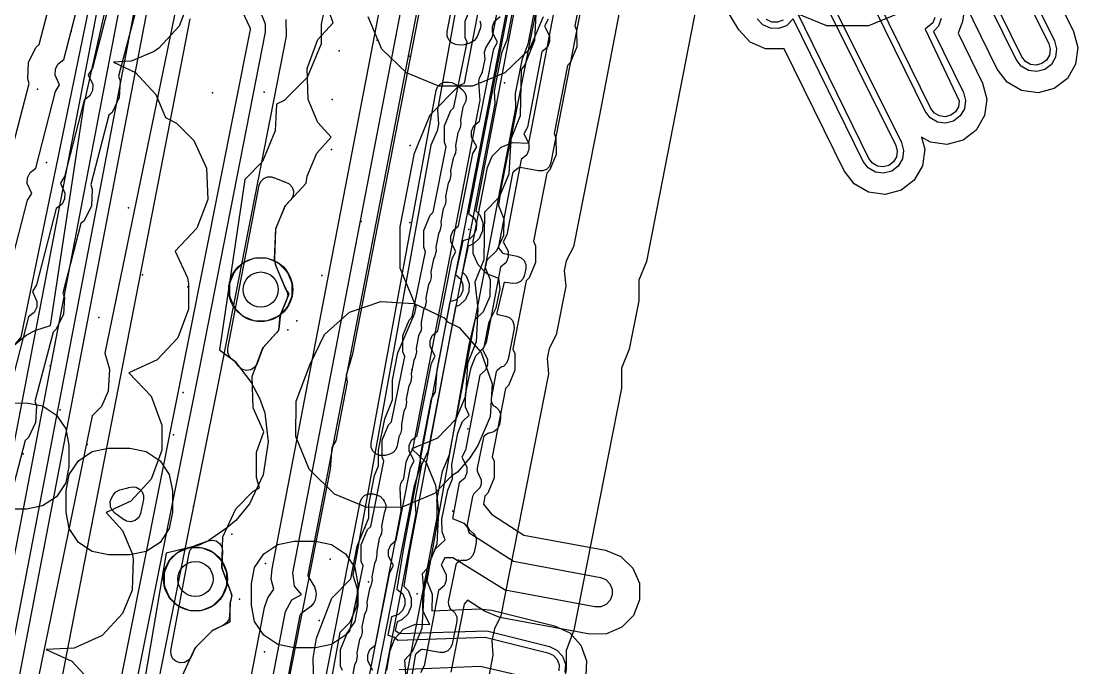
# Model space of a CAD drawing. Header units: metres. Extents: x 3158 to 3711, y 9867 to 11440.
# Drawn here: x 3284.63 to 3334.22, y 10353.29 to 10383.64 of the extents above; entities that cross this region are included whole.
import ezdxf

# ---------------------------------------------------------------- set-up
doc = ezdxf.new("R2010")
doc.units = ezdxf.units.M
for name, color, linetype in [('AI_GREENING_ALLOWED_ZONE', 4, 'Continuous'), ('AI_GREENING_EXCLUSIONS', 1, 'Continuous'), ('AI_GREENING_LAWN', 82, 'Continuous'), ('AI_GREENING_REJECTED', 6, 'Continuous'), ('AI_GREENING_SHRUBS', 92, 'Continuous')]:
    doc.layers.add(name, color=color, linetype=linetype)

# ---------------------------------------------------------------- blocks, each defined once
blk = doc.blocks.new('AI_SHRUB')
for radius in [1, 0.55]:
    blk.add_circle((0, 0), radius)

msp = doc.modelspace()

# ---------------------------------------------------------------- linework, layer by layer
at = {"layer": 'AI_GREENING_ALLOWED_ZONE'}
for points in [[(3294.518, 10367.776), (3294.393, 10367.913), (3294.327, 10368.086), (3294.327, 10368.27), (3295.8, 10375.936), (3295.874, 10376.117), (3296.011, 10376.256), (3296.19, 10376.332), (3296.385, 10376.333), (3296.486, 10376.292), (3296.489, 10376.299), (3296.986, 10376.097), (3297.007, 10376.093), (3297.201, 10376.01), (3297.344, 10375.854), (3297.41, 10375.653), (3297.386, 10375.442), (3297.278, 10375.261), (3297.058, 10375.025), (3297.01, 10374.951), (3296.591, 10373.95), (3296.572, 10373.864), (3296.52, 10372.48), (3296.525, 10372.421), (3296.569, 10372.204), (3296.583, 10372.157), (3297.016, 10371.122), (3297.043, 10371.073), (3297.045, 10371.071), (3297.119, 10370.919), (3297.137, 10370.751), (3297.099, 10370.587), (3296.795, 10369.859), (3296.776, 10369.783), (3296.738, 10369.304), (3296.699, 10369.144), (3296.609, 10369.006), (3296.007, 10368.346), (3295.959, 10368.267), (3295.698, 10367.571), (3295.583, 10367.393), (3295.404, 10367.278), (3295.194, 10367.248), (3294.99, 10367.308), (3294.83, 10367.447), (3294.688, 10367.636), (3294.638, 10367.686), (3294.518, 10367.776)], [(3292.601, 10353.812), (3292.479, 10353.647), (3292.3, 10353.545), (3292.096, 10353.524), (3291.901, 10353.586), (3291.747, 10353.722), (3291.66, 10353.908), (3291.656, 10354.113), (3292.506, 10358.673), (3292.566, 10358.833), (3292.677, 10358.965), (3292.826, 10359.05), (3293.399, 10359.26), (3293.591, 10359.29), (3293.78, 10359.245), (3293.938, 10359.13), (3294.04, 10358.964), (3294.07, 10358.772), (3294.043, 10358.036), (3294.058, 10357.94), (3294.474, 10356.827), (3294.505, 10356.679), (3294.49, 10356.528), (3294.443, 10356.345), (3294.436, 10356.296), (3294.407, 10355.725), (3294.367, 10355.553), (3294.27, 10355.405), (3294.127, 10355.3), (3293.646, 10355.066), (3293.579, 10355.019), (3292.829, 10354.269), (3292.779, 10354.198), (3292.601, 10353.812)]]:
    msp.add_lwpolyline(points, close=True, dxfattribs=at)
at = {"layer": 'AI_GREENING_EXCLUSIONS'}
for points in [[(3311.253, 10402.638), (3307.427, 10382.747), (3307.193, 10382.181), (3307.164, 10382.14), (3306.823, 10380.352), (3306.852, 10379.752), (3303.71, 10363.437), (3303.437, 10362.828), (3303.424, 10362.812), (3303.104, 10361.168), (3303.153, 10360.539), (3298.504, 10336.346), (3298.298, 10335.79), (3298.082, 10335.464), (3297.747, 10335.205), (3297.611, 10334.596), (3297.812, 10334.268), (3297.93, 10333.695), (3297.914, 10333.302), (3295.35, 10319.944)], [(3312.095, 10401.722), (3308.409, 10382.558), (3308.118, 10381.805), (3307.819, 10380.237), (3307.833, 10379.563), (3304.692, 10363.248), (3304.384, 10362.513), (3304.119, 10361.148), (3304.144, 10361.057), (3304.135, 10360.351), (3299.486, 10336.157), (3299.223, 10335.411), (3298.716, 10334.684), (3298.925, 10333.801), (3298.882, 10333.015), (3296.332, 10319.755)], [(3284.184, 10368.274), (3284.631, 10368.804), (3291.316, 10401.286)], [(3307.777, 10399.355), (3304.162, 10379.475), (3304.21, 10378.801), (3304.154, 10378.496), (3303.859, 10377.812), (3300.192, 10357.645), (3300.4, 10357.005), (3300.383, 10356.217), (3300.055, 10355.422), (3299.589, 10354.944), (3296.371, 10337.359), (3296.418, 10336.685), (3296.363, 10336.38), (3296.067, 10335.696), (3293.831, 10323.475), (3300.473, 10331.459), (3300.877, 10331.799), (3301.358, 10331.975), (3301.903, 10331.974), (3309.293, 10330.585), (3309.836, 10330.366), (3310.254, 10329.957), (3310.484, 10329.419)], [(3290.229, 10325.807), (3296.053, 10356.125), (3296.199, 10356.58), (3296.48, 10356.982), (3296.368, 10357.459), (3296.401, 10357.936), (3304.354, 10399.313)], [(3291.102, 10325.051), (3297.035, 10355.936), (3297.337, 10356.48), (3297.79, 10356.73), (3297.462, 10357.13), (3297.383, 10357.747), (3305.309, 10399.006)], [(3279.483, 10338.757), (3290.071, 10393.916)], [(3280.356, 10338.001), (3291.162, 10394.294)], [(3284.642, 10291.162), (3294.776, 10340.433), (3294.73, 10340.782), (3295.042, 10341.766), (3299.144, 10362.619), (3299.228, 10363.638), (3299.406, 10363.948), (3299.943, 10366.693), (3299.894, 10367.046), (3300.201, 10368.023), (3305.133, 10393.411)], [(3284.642, 10291.162), (3294.776, 10340.433), (3294.73, 10340.782), (3295.042, 10341.766), (3299.144, 10362.619), (3299.228, 10363.638), (3299.406, 10363.948), (3299.943, 10366.693), (3299.894, 10367.046), (3300.201, 10368.023), (3305.133, 10393.411)], [(3309.055, 10392.623), (3304.131, 10367.277), (3304.051, 10366.242), (3303.871, 10365.925), (3303.334, 10363.183), (3303.382, 10362.824), (3303.067, 10361.833), (3298.967, 10340.995), (3298.884, 10339.968), (3298.703, 10339.652), (3298.402, 10338.207), (3288.403, 10289.593)], [(3309.055, 10392.623), (3304.131, 10367.277), (3304.051, 10366.242), (3303.871, 10365.925), (3303.334, 10363.183), (3303.382, 10362.824), (3303.067, 10361.833), (3298.967, 10340.995), (3298.884, 10339.968), (3298.703, 10339.652), (3298.402, 10338.207), (3288.403, 10289.593)], [(3276.586, 10322.963), (3278.584, 10330.884), (3277.462, 10332.197), (3276.945, 10333.317), (3276.716, 10334.674), (3276.879, 10336.232), (3277.454, 10337.629), (3278.061, 10338.433), (3279.27, 10339.428), (3279.862, 10339.712), (3280.531, 10342.257), (3283.695, 10360.899), (3283.06, 10361.67), (3282.543, 10362.79), (3282.315, 10364.147), (3282.477, 10365.705), (3283.052, 10367.102), (3283.659, 10367.906), (3284.868, 10368.901), (3285.32, 10369.142), (3286.01, 10369.35), (3287.58, 10379.754), (3289.858, 10389.838)], [(3292.859, 10388.941), (3288.56, 10368.051), (3288.777, 10367.308), (3288.706, 10366.278), (3288.402, 10365.559), (3287.957, 10365.12), (3281.677, 10334.611), (3282.201, 10334.391), (3282.894, 10333.669), (3283.242, 10332.97), (3283.296, 10332.192), (3282.9, 10329.093)], [(3330.673, 10387.022), (3332.855, 10382.581), (3332.925, 10382.317), (3332.889, 10382.047), (3332.752, 10381.81), (3332.535, 10381.644), (3332.271, 10381.574), (3332, 10381.61), (3331.764, 10381.747), (3331.598, 10381.964), (3329.092, 10387.066)], [(3298.386, 10351.843), (3298.336, 10353.746), (3298.493, 10354.689), (3299.208, 10356.555), (3300.098, 10357.475), (3300.398, 10358.999), (3300.945, 10360.326), (3300.944, 10360.941), (3301.215, 10362.314), (3301.402, 10362.767), (3301.4, 10363.51), (3301.69, 10364.981), (3302.056, 10365.868), (3302.054, 10366.794), (3302.306, 10368.069), (3303.107, 10369.931), (3303.174, 10370.238), (3302.418, 10372.041), (3302.411, 10373.992), (3303.083, 10377.439), (3303.823, 10379.244), (3305.198, 10380.629), (3305.435, 10380.728), (3306.547, 10386.504)], [(3311.237, 10386.621), (3310.611, 10383.421), (3310.699, 10383.213), (3310.704, 10382.433), (3310.41, 10381.71), (3310.268, 10381.565), (3309.642, 10378.365), (3309.729, 10378.157), (3309.735, 10377.377), (3309.441, 10376.654), (3309.298, 10376.51), (3308.672, 10373.309), (3308.76, 10373.101), (3308.765, 10372.321), (3308.471, 10371.598), (3308.329, 10371.454), (3307.703, 10368.253), (3307.79, 10368.045), (3307.796, 10367.265), (3307.502, 10366.542), (3307.36, 10366.398), (3306.733, 10363.197), (3306.821, 10362.989), (3306.826, 10362.209), (3306.533, 10361.486), (3306.39, 10361.342), (3306.32, 10360.978), (3306.708, 10360.497), (3308.218, 10359.522), (3312.05, 10358.811), (3312.774, 10358.521), (3313.333, 10357.976), (3313.641, 10357.259), (3313.651, 10356.479), (3313.362, 10355.754), (3312.817, 10355.196), (3312.1, 10354.888), (3311.32, 10354.878), (3307.099, 10355.661), (3306.379, 10355.948), (3305.578, 10356.466), (3305.421, 10356.286), (3304.794, 10353.085)], [(3332.33, 10386.598), (3334.021, 10383.154), (3334.222, 10382.4), (3334.119, 10381.627), (3333.728, 10380.952), (3333.108, 10380.478), (3332.354, 10380.277), (3331.58, 10380.38), (3330.905, 10380.771), (3330.431, 10381.391), (3328.926, 10384.456), (3328.8, 10383.619), (3328.601, 10383.067), (3329.747, 10380.733), (3329.948, 10379.979), (3329.845, 10379.205), (3329.453, 10378.53), (3328.834, 10378.056), (3328.08, 10377.855), (3327.306, 10377.958), (3326.886, 10378.201), (3327.039, 10377.627), (3326.936, 10376.853), (3326.545, 10376.178), (3325.925, 10375.704), (3325.171, 10375.503), (3324.397, 10375.606), (3323.722, 10375.997), (3323.248, 10376.617), (3320.437, 10382.34), (3319.558, 10382.332), (3318.848, 10382.657), (3318.317, 10383.228), (3317.68, 10384.262)], [(3327.514, 10383.813), (3327.422, 10383.556), (3327.054, 10383.267), (3328.65, 10379.896), (3328.614, 10379.625), (3328.477, 10379.389), (3328.26, 10379.223), (3327.997, 10379.152), (3327.726, 10379.188), (3327.49, 10379.325), (3327.324, 10379.542), (3323.917, 10386.478)], [(3331.111, 10386.812), (3333.124, 10382.714), (3333.224, 10382.336), (3333.173, 10381.95), (3332.977, 10381.612), (3332.667, 10381.375), (3332.29, 10381.275), (3331.903, 10381.326), (3331.566, 10381.522), (3331.329, 10381.832), (3328.889, 10386.798)], [(3301.788, 10353.171), (3301.945, 10354.114), (3302.16, 10354.674), (3302.577, 10355.105), (3303.129, 10355.338), (3303.815, 10355.319), (3303.485, 10355.971), (3303.484, 10356.556), (3303.832, 10358.322), (3304.055, 10358.863), (3304.535, 10359.305), (3304.379, 10359.679), (3304.378, 10360.264), (3304.649, 10361.637), (3304.868, 10362.169), (3304.834, 10362.833), (3305.124, 10364.305), (3305.347, 10364.846), (3305.649, 10365.149), (3305.489, 10365.532), (3305.488, 10366.117), (3305.74, 10367.392), (3305.963, 10367.934), (3306.36, 10368.333), (3306.596, 10369.534), (3306.925, 10370.183), (3307.103, 10371.081), (3307.041, 10371.56), (3306.489, 10371.784), (3306.074, 10372.196), (3305.848, 10372.736), (3305.846, 10373.321), (3306.519, 10376.769), (3306.741, 10377.31), (3307.153, 10377.726), (3307.693, 10377.952), (3308.45, 10377.92), (3310.041, 10386.141)], [(3313.12, 10386.262), (3311.765, 10379.224), (3310.547, 10373.044), (3310.209, 10372.387), (3310.119, 10371.929), (3310.183, 10371.195), (3309.734, 10368.917), (3309.405, 10368.27), (3309.315, 10367.811), (3309.373, 10367.088), (3307.136, 10355.737), (3306.835, 10355.117), (3306.725, 10354.572), (3306.771, 10353.88), (3306.319, 10351.59)], [(3327.811, 10383.768), (3327.679, 10383.401), (3327.447, 10383.147), (3328.849, 10380.292), (3328.95, 10379.915), (3328.898, 10379.528), (3328.703, 10379.19), (3328.393, 10378.953), (3328.016, 10378.853), (3327.629, 10378.904), (3327.291, 10379.1), (3327.054, 10379.41), (3323.72, 10386.198)], [(3284.158, 10377.456), (3285.009, 10380.713), (3284.934, 10380.926), (3284.977, 10381.705), (3285.316, 10382.408), (3285.467, 10382.543), (3286.318, 10385.8)], [(3316.557, 10385.601), (3313.981, 10372.367), (3313.615, 10371.479), (3313.617, 10370.518), (3313.168, 10368.24), (3312.806, 10367.362), (3312.807, 10366.411), (3310.57, 10355.06), (3310.203, 10354.112), (3310.205, 10353.203), (3309.753, 10350.914), (3309.414, 10350.091), (3309.419, 10349.219), (3307.218, 10337.777), (3306.86, 10336.898), (3306.858, 10335.96), (3306.385, 10333.615), (3306.029, 10332.757), (3306.028, 10331.847), (3305.408, 10328.777)], [(3284.008, 10371.658), (3284.931, 10375.244), (3285.124, 10375.557), (3284.912, 10376.021), (3284.927, 10376.293), (3285.046, 10376.54), (3285.317, 10376.746), (3286.24, 10380.332), (3286.433, 10380.645), (3286.221, 10381.108), (3286.236, 10381.381), (3286.355, 10381.627), (3286.626, 10381.833), (3287.549, 10385.419)], [(3288.893, 10385.022), (3287.97, 10381.435), (3287.777, 10381.123), (3287.989, 10380.659), (3287.973, 10380.386), (3287.855, 10380.14), (3287.583, 10379.934), (3286.661, 10376.348), (3286.468, 10376.035), (3286.679, 10375.572), (3286.664, 10375.299), (3286.546, 10375.053), (3286.274, 10374.847), (3285.351, 10371.261), (3285.158, 10370.948), (3285.37, 10370.485), (3285.355, 10370.212), (3285.237, 10369.966), (3284.965, 10369.76), (3284.042, 10366.174)], [(3322.353, 10385.177), (3325.941, 10377.94), (3326.041, 10377.563), (3325.99, 10377.176), (3325.794, 10376.839), (3325.484, 10376.601), (3325.107, 10376.501), (3324.72, 10376.553), (3324.383, 10376.748), (3324.146, 10377.058), (3320.858, 10383.752), (3320.544, 10383.426), (3320.179, 10383.29), (3319.789, 10383.305), (3319.434, 10383.467), (3319.168, 10383.753)], [(3322.066, 10385.07), (3325.671, 10377.808), (3325.742, 10377.544), (3325.706, 10377.273), (3325.569, 10377.037), (3325.352, 10376.871), (3325.088, 10376.8), (3324.817, 10376.837), (3324.581, 10376.974), (3324.415, 10377.19), (3321.027, 10384.088)], [(3292.556, 10384.757), (3292.048, 10383.403), (3291.088, 10382.371), (3290.867, 10382.221), (3289.784, 10381.768), (3288.966, 10381.714), (3289.995, 10381.226), (3290.955, 10380.195), (3291.403, 10379.122), (3291.915, 10378.851), (3292.725, 10378.041), (3293.328, 10376.736), (3293.382, 10375.277), (3292.875, 10373.923), (3291.855, 10372.851), (3292.429, 10371.589), (3292.484, 10371.318), (3292.484, 10370.13), (3291.976, 10368.776), (3291.016, 10367.744), (3289.679, 10367.135), (3290.729, 10366.042), (3291.237, 10364.688), (3291.237, 10363.501), (3290.729, 10362.146), (3289.769, 10361.114), (3288.621, 10360.577), (3289.381, 10359.745), (3289.835, 10358.662), (3289.889, 10358.391), (3289.835, 10356.932), (3289.381, 10355.849), (3288.422, 10354.817), (3287.117, 10354.215), (3285.795, 10354.16), (3287, 10353.599), (3287.96, 10352.567)], [(3292.195, 10352.933), (3292.798, 10354.238), (3293.608, 10355.048), (3294.437, 10355.451), (3294.437, 10356.321), (3294.528, 10356.68), (3294.041, 10357.986), (3294.096, 10359.445), (3294.698, 10360.749), (3295.508, 10361.56), (3295.813, 10361.744), (3295.669, 10362.226), (3295.669, 10363.414), (3296.009, 10364.365), (3295.522, 10365.498), (3295.467, 10366.957), (3295.975, 10368.311), (3296.725, 10369.133), (3296.78, 10369.823), (3297.207, 10370.844), (3297.027, 10371.096), (3296.574, 10372.179), (3296.519, 10372.45), (3296.574, 10373.909), (3297.027, 10374.992), (3298, 10376.033), (3298.055, 10376.363), (3298.508, 10377.447), (3299.177, 10378.187), (3298.556, 10378.88), (3298.103, 10379.963), (3298.049, 10381.422), (3298.556, 10382.776), (3299.272, 10383.564), (3298.874, 10384.654)], [(3307.54, 10384.515), (3305.63, 10374.618), (3305.897, 10374.386), (3305.996, 10374.132), (3305.989, 10373.859), (3305.879, 10373.609), (3305.681, 10373.42), (3305.357, 10373.323), (3305.007, 10371.752), (3305.259, 10371.526), (3305.358, 10371.272), (3305.351, 10370.999), (3305.241, 10370.749), (3305.043, 10370.56), (3304.745, 10370.463), (3302.553, 10358.826), (3302.266, 10356.99), (3302.535, 10356.762), (3302.637, 10356.508), (3302.635, 10356.235), (3302.528, 10355.984), (3302.333, 10355.793), (3302.011, 10355.691), (3301.83, 10354.822), (3302.118, 10354.75), (3302.309, 10354.598), (3306.406, 10354.739), (3309.35, 10354.003), (3309.597, 10353.886), (3309.78, 10353.684), (3309.872, 10353.427), (3309.859, 10353.154)], [(3307.834, 10384.457), (3305.961, 10374.745), (3306.15, 10374.547), (3306.291, 10374.183), (3306.282, 10373.793), (3306.124, 10373.436), (3305.842, 10373.167), (3305.61, 10373.077), (3305.34, 10371.867), (3305.512, 10371.687), (3305.653, 10371.323), (3305.644, 10370.933), (3305.486, 10370.576), (3305.204, 10370.307), (3305.007, 10370.231), (3302.848, 10358.771), (3302.595, 10357.121), (3302.786, 10356.926), (3302.932, 10356.564), (3302.928, 10356.174), (3302.776, 10355.815), (3302.498, 10355.542), (3302.267, 10355.448), (3302.181, 10355.038), (3302.4, 10354.902), (3306.479, 10355.03), (3309.423, 10354.294), (3309.775, 10354.127), (3310.037, 10353.838), (3310.169, 10353.471), (3310.15, 10353.081)], [(3290.052, 10384.311), (3289.201, 10381.054), (3289.276, 10380.842), (3289.232, 10380.062), (3288.894, 10379.359), (3288.743, 10379.224), (3287.892, 10375.967), (3287.966, 10375.754), (3287.923, 10374.975), (3287.585, 10374.272), (3287.434, 10374.137), (3286.583, 10370.88), (3286.657, 10370.667), (3286.614, 10369.888), (3286.276, 10369.185), (3286.125, 10369.049), (3285.274, 10365.792), (3285.348, 10365.58), (3285.305, 10364.801), (3284.967, 10364.097), (3284.815, 10363.962), (3283.964, 10360.705)], [(3295.776, 10384.255), (3296.076, 10383.511), (3296.077, 10383.121), (3292.954, 10367.153), (3287.458, 10339.795), (3287.282, 10339.292), (3286.888, 10338.743), (3286.428, 10338.379), (3286.002, 10338.193), (3285.727, 10336.794), (3285.539, 10336.452), (3285.129, 10336.154), (3285.399, 10335.724), (3285.447, 10335.337), (3285.032, 10333.477), (3284.685, 10332.778), (3284.21, 10332.16)], [(3298.842, 10384.159), (3298.711, 10383.5), (3298.711, 10382.575), (3298.048, 10380.989), (3296.968, 10379.909), (3296.617, 10379.746), (3296.551, 10378.494), (3295.947, 10377.049), (3295.127, 10376.208), (3293.93, 10368.219), (3294.666, 10367.665), (3295.422, 10366.688), (3295.82, 10365.946), (3296.062, 10365.264), (3296.224, 10363.897), (3295.985, 10362.35), (3295.342, 10360.983), (3294.696, 10360.21), (3294.272, 10359.847), (3293.44, 10359.275), (3292.977, 10359.056), (3291.432, 10358.674), (3289.225, 10345.676)], [(3299.703, 10353.163), (3299.616, 10353.371), (3299.616, 10354.151), (3299.914, 10354.872), (3300.058, 10355.016), (3300.678, 10358.077), (3300.592, 10358.285), (3300.592, 10359.065), (3300.89, 10359.786), (3301.034, 10359.93), (3301.654, 10362.991), (3301.568, 10363.199), (3301.567, 10363.98), (3301.866, 10364.701), (3302.009, 10364.844), (3302.63, 10367.906), (3302.543, 10368.114), (3302.543, 10368.894), (3302.841, 10369.615), (3302.985, 10369.759), (3303.605, 10372.82), (3303.519, 10373.028), (3303.519, 10373.808), (3303.817, 10374.529), (3303.96, 10374.673), (3304.581, 10377.734), (3304.495, 10377.942), (3304.494, 10378.723), (3304.793, 10379.444), (3304.936, 10379.587), (3305.556, 10382.649), (3305.47, 10382.857), (3305.47, 10383.637), (3305.768, 10384.358)], [(3308.804, 10384.274), (3308.727, 10382.729), (3308.257, 10381.564), (3308.087, 10381.372), (3308.04, 10379.196), (3307.602, 10378.106), (3307.508, 10376.463), (3307.055, 10375.38), (3306.378, 10374.682), (3306.338, 10372.445), (3305.914, 10371.39), (3306.057, 10370.139), (3305.98, 10368.594), (3305.572, 10367.578), (3305.482, 10366.038), (3305.029, 10364.955), (3304.174, 10364.078), (3302.965, 10363.568), (3303.632, 10362.936), (3304.079, 10361.861), (3304.212, 10360.644), (3304.135, 10359.099), (3303.665, 10357.934), (3303.451, 10357.699), (3303.532, 10356.761), (3303.438, 10355.135), (3302.985, 10354.051), (3302.615, 10353.66), (3302.683, 10352.791)], [(3308.815, 10384.263), (3307.148, 10375.845), (3307.03, 10374.992), (3307.276, 10374.356), (3307.258, 10373.576), (3306.943, 10372.862), (3306.49, 10372.43), (3306.412, 10372.08), (3306.638, 10371.496), (3306.62, 10370.716), (3306.305, 10370.002), (3305.913, 10369.628), (3305.645, 10368.444), (3303.66, 10357.382), (3303.915, 10356.75), (3303.905, 10355.965), (3306.154, 10356.058), (3306.722, 10356), (3309.665, 10355.264), (3310.371, 10354.931), (3310.895, 10354.353), (3311.158, 10353.618), (3311.126, 10352.964)], [(3326.197, 10384.161), (3324.395, 10383.414), (3322.444, 10383.413), (3320.642, 10384.159)], [(3297.056, 10383.709), (3297.058, 10382.929), (3293.936, 10366.961), (3288.439, 10339.602), (3288.155, 10338.805), (3287.883, 10338.378), (3287.294, 10337.764), (3286.886, 10337.49), (3286.68, 10336.493), (3286.365, 10335.916), (3286.444, 10335.264), (3286.159, 10333.759), (3285.991, 10333.193), (3285.57, 10332.312), (3284.987, 10331.531), (3284.258, 10330.874)], [(3301.129, 10353.174), (3300.891, 10353.625), (3300.891, 10353.898), (3300.996, 10354.15), (3301.255, 10354.371), (3301.929, 10357.765), (3302.104, 10358.088), (3301.867, 10358.539), (3301.867, 10358.812), (3301.971, 10359.065), (3302.231, 10359.285), (3302.905, 10362.679), (3303.08, 10363.003), (3302.843, 10363.453), (3302.842, 10363.727), (3302.947, 10363.979), (3303.207, 10364.2), (3303.88, 10367.594), (3304.056, 10367.917), (3303.818, 10368.368), (3303.818, 10368.641), (3303.923, 10368.893), (3304.182, 10369.114), (3304.856, 10372.508), (3305.031, 10372.831), (3304.794, 10373.282), (3304.794, 10373.555), (3304.898, 10373.808), (3305.158, 10374.028), (3305.832, 10377.422), (3306.007, 10377.746), (3305.769, 10378.196), (3305.769, 10378.47), (3305.874, 10378.722), (3306.133, 10378.943), (3306.807, 10382.337), (3306.982, 10382.66), (3306.745, 10383.111), (3306.745, 10383.384), (3306.849, 10383.636), (3307.109, 10383.857)], [(3309.125, 10383.838), (3308.478, 10382.33), (3307.334, 10381.207), (3305.811, 10380.587), (3304.228, 10380.587), (3302.706, 10381.207), (3301.562, 10382.33), (3300.915, 10383.838)], [(3309.358, 10383.725), (3309.185, 10383.4), (3309.425, 10382.951), (3309.427, 10382.678), (3309.324, 10382.425), (3309.066, 10382.202), (3308.389, 10378.669), (3308.216, 10378.344), (3308.456, 10377.895), (3308.458, 10377.622), (3308.355, 10377.369), (3308.097, 10377.146), (3307.419, 10373.613), (3307.246, 10373.288), (3307.487, 10372.839), (3307.488, 10372.566), (3307.386, 10372.313), (3307.127, 10372.09), (3306.45, 10368.557), (3306.277, 10368.232), (3306.517, 10367.783), (3306.519, 10367.51), (3306.416, 10367.257), (3306.158, 10367.034), (3305.48, 10363.501), (3305.307, 10363.176), (3305.548, 10362.727), (3305.55, 10362.454), (3305.447, 10362.201), (3305.189, 10361.978), (3304.868, 10360.307), (3305.403, 10360.084), (3305.575, 10359.872), (3305.644, 10359.637), (3307.728, 10358.291), (3311.812, 10357.532), (3312.066, 10357.431), (3312.262, 10357.24), (3312.369, 10356.989), (3312.373, 10356.716), (3312.272, 10356.463), (3312.081, 10356.267), (3311.83, 10356.159), (3311.557, 10356.156), (3307.337, 10356.939), (3304.884, 10358.461), (3304.514, 10358.461), (3304.338, 10358.12), (3304.578, 10357.671), (3304.58, 10357.398), (3304.477, 10357.145), (3304.219, 10356.922), (3303.542, 10353.389), (3303.368, 10353.064)], [(3320.387, 10383.682), (3320.131, 10383.587), (3319.858, 10383.597), (3319.858, 10383.597), (3319.61, 10383.71)], [(3283.773, 10365.717), (3284.87, 10365.736), (3285.635, 10365.584), (3286.284, 10365.15), (3286.718, 10364.501), (3286.87, 10363.736), (3286.87, 10362.736), (3286.718, 10361.971), (3286.284, 10361.322), (3285.635, 10360.888), (3284.87, 10360.736), (3283.87, 10360.736)], [(3309.283, 10352.631), (3306.164, 10353.356), (3302.367, 10353.2)]]:
    msp.add_lwpolyline(points, dxfattribs=at)
for points in [[(3301.513, 10370.486), (3303.071, 10370.394), (3304.475, 10369.712), (3304.634, 10369.533), (3305.187, 10369.264), (3306.223, 10368.097), (3306.734, 10366.622), (3306.641, 10365.064), (3306.062, 10363.726), (3305.691, 10363.146), (3305.112, 10362.481), (3304.855, 10362.316), (3304.019, 10361.479), (3302.51, 10360.832), (3300.849, 10360.816), (3299.327, 10361.436), (3298.14, 10362.623), (3297.52, 10364.145), (3297.536, 10365.806), (3298.189, 10367.536), (3298.871, 10368.94), (3300.038, 10369.976), (3301.513, 10370.486)], [(3291.146, 10363.009), (3291.58, 10362.36), (3291.732, 10361.595), (3291.732, 10360.595), (3291.58, 10359.83), (3291.146, 10359.181), (3290.497, 10358.747), (3289.732, 10358.595), (3288.732, 10358.595), (3287.967, 10358.747), (3287.318, 10359.181), (3286.884, 10359.83), (3286.732, 10360.595), (3286.732, 10361.595), (3286.884, 10362.36), (3287.318, 10363.009), (3287.967, 10363.443), (3288.732, 10363.595), (3289.732, 10363.595), (3290.497, 10363.443), (3291.146, 10363.009)], [(3299.848, 10358.647), (3300.282, 10357.998), (3300.434, 10357.233), (3300.434, 10356.233), (3300.282, 10355.468), (3299.848, 10354.819), (3299.199, 10354.385), (3298.434, 10354.233), (3297.434, 10354.233), (3296.669, 10354.385), (3296.02, 10354.819), (3295.586, 10355.468), (3295.434, 10356.233), (3295.434, 10357.233), (3295.586, 10357.998), (3296.02, 10358.647), (3296.669, 10359.081), (3297.434, 10359.233), (3298.434, 10359.233), (3299.199, 10359.081), (3299.848, 10358.647)]]:
    msp.add_lwpolyline(points, close=True, dxfattribs=at)
at = {"layer": 'AI_GREENING_LAWN'}
for points in [[(3297.822, 10336.504), (3302.46, 10360.642), (3302.464, 10360.701), (3302.417, 10361.75), (3302.446, 10361.942), (3302.545, 10362.108), (3302.555, 10362.119), (3302.575, 10362.149), (3302.585, 10362.183), (3302.695, 10362.938), (3302.759, 10363.12), (3303.001, 10363.531), (3303.031, 10363.61), (3306.159, 10379.857), (3306.163, 10379.919), (3306.11, 10380.789), (3306.136, 10380.984), (3306.2, 10381.092), (3306.281, 10381.256), (3306.397, 10381.856), (3306.389, 10381.999), (3306.372, 10382.182), (3306.44, 10382.381), (3306.717, 10382.841), (3306.748, 10382.922), (3310.58, 10402.847)], [(3306.158, 10383.652), (3306.173, 10383.605), (3306.196, 10383.442), (3306.165, 10383.28), (3306.032, 10382.923), (3305.906, 10382.734), (3305.71, 10382.619), (3305.424, 10382.532), (3305.185, 10382.518), (3305.018, 10382.55), (3304.837, 10382.623), (3304.697, 10382.76), (3304.621, 10382.94), (3304.619, 10383.136), (3308.172, 10401.596)], [(3306.199, 10399.659), (3298.08, 10357.661), (3298.079, 10357.616), (3298.095, 10357.575), (3298.393, 10357.093), (3298.465, 10356.881), (3298.48, 10356.745), (3298.425, 10356.461), (3298.361, 10356.339), (3298.216, 10356.17), (3297.76, 10355.832), (3297.73, 10355.8), (3297.714, 10355.758), (3291.768, 10324.805)], [(3281.535, 10337.248), (3292.538, 10394.57)], [(3291.872, 10394.282), (3281.022, 10337.756)], [(3311.266, 10386.156), (3309.491, 10377.003), (3309.417, 10376.822), (3309.28, 10376.684), (3309.101, 10376.608), (3308.906, 10376.607), (3308.044, 10376.771), (3307.993, 10376.77), (3307.947, 10376.746), (3307.73, 10376.567), (3307.703, 10376.535), (3307.688, 10376.497), (3307.03, 10373.058), (3307.032, 10373.007), (3307.055, 10372.961), (3307.205, 10372.78), (3307.236, 10372.753), (3307.274, 10372.738), (3307.913, 10372.613), (3308.093, 10372.539), (3308.231, 10372.402), (3308.306, 10372.224), (3308.308, 10372.029), (3308.253, 10371.738), (3308.185, 10371.565), (3308.06, 10371.429), (3307.893, 10371.348), (3307.709, 10371.333), (3307.337, 10371.372), (3307.298, 10371.369), (3307.282, 10371.333), (3306.954, 10369.931), (3306.953, 10369.889), (3306.992, 10369.872), (3307.364, 10369.799), (3307.544, 10369.725), (3307.682, 10369.589), (3307.757, 10369.41), (3307.759, 10369.216), (3307.489, 10367.775), (3307.409, 10367.583), (3307.259, 10367.44), (3307.187, 10367.415), (3307.086, 10367.355), (3306.963, 10367.244), (3306.939, 10367.214), (3306.926, 10367.178), (3306.679, 10365.953), (3306.689, 10365.821), (3306.75, 10365.652), (3306.78, 10365.606), (3306.88, 10365.55), (3306.877, 10365.544), (3306.94, 10365.512), (3307.065, 10365.375), (3307.132, 10365.202), (3307.13, 10365.016), (3307.07, 10364.708), (3306.979, 10364.504), (3306.808, 10364.36), (3306.592, 10364.305), (3306.568, 10364.304), (3306.527, 10364.287), (3306.372, 10364.183), (3306.339, 10364.15), (3306.321, 10364.108), (3306.026, 10362.669), (3306.035, 10362.536), (3306.096, 10362.367), (3306.146, 10362.291), (3306.22, 10362.112), (3306.22, 10361.919), (3306.147, 10361.74), (3306.011, 10361.602), (3305.993, 10361.59), (3305.872, 10361.456), (3305.813, 10361.338), (3305.558, 10360.016), (3305.557, 10359.975), (3305.57, 10359.936), (3305.659, 10359.77), (3305.69, 10359.733), (3305.711, 10359.723), (3305.879, 10359.587), (3305.975, 10359.394), (3305.98, 10359.178), (3305.89, 10358.72), (3305.817, 10358.542), (3305.683, 10358.405), (3305.507, 10358.328), (3305.369, 10358.325), (3305.369, 10358.323), (3305.276, 10358.322), (3305.234, 10358.304), (3305.08, 10358.2), (3305.047, 10358.168), (3305.029, 10358.125), (3304.675, 10356.391), (3304.685, 10356.259), (3304.746, 10356.09), (3304.776, 10356.044), (3304.83, 10356.014), (3304.985, 10355.876), (3305.071, 10355.687), (3305.073, 10355.48), (3304.855, 10354.403), (3304.781, 10354.224), (3304.645, 10354.087), (3304.467, 10354.012), (3304.274, 10354.01), (3303.48, 10354.158), (3303.429, 10354.156), (3303.383, 10354.132), (3303.163, 10353.946), (3303.136, 10353.913), (3303.122, 10353.874), (3302.979, 10353.011)], [(3284.571, 10336.445), (3285.006, 10336.933), (3285.064, 10337.049), (3285.352, 10338.523), (3285.411, 10338.678), (3285.517, 10338.806), (3285.659, 10338.892), (3286.267, 10339.132), (3286.3, 10339.152), (3286.326, 10339.182), (3286.748, 10339.886), (3286.778, 10339.965), (3295.386, 10383.245), (3295.388, 10383.284), (3295.377, 10383.321), (3294.997, 10384.116)], [(3292.543, 10383.754), (3284.016, 10339.859)], [(3295.852, 10337.11), (3300.533, 10361.064), (3300.61, 10361.25), (3300.755, 10361.39), (3300.943, 10361.462), (3301.144, 10361.454), (3301.321, 10361.41), (3301.495, 10361.329), (3301.625, 10361.189), (3301.672, 10361.113), (3301.672, 10361.113), (3301.735, 10360.961), (3301.745, 10360.796), (3301.701, 10360.637), (3301.66, 10360.548), (3301.544, 10359.947), (3301.557, 10359.782), (3301.536, 10359.594), (3301.5, 10359.526), (3301.506, 10359.523), (3301.428, 10359.358), (3301.313, 10358.757), (3301.326, 10358.597), (3301.275, 10358.334), (3301.203, 10358.19), (3301.082, 10357.567), (3301.094, 10357.407), (3301.043, 10357.144), (3300.972, 10357), (3300.851, 10356.377), (3300.863, 10356.217), (3300.812, 10355.954), (3300.74, 10355.811), (3300.622, 10355.211), (3300.632, 10355.028), (3300.626, 10355.028), (3300.634, 10354.952), (3300.583, 10354.769), (3300.509, 10354.621), (3300.388, 10353.997), (3300.401, 10353.837), (3300.349, 10353.574), (3300.278, 10353.431), (3300.16, 10352.831)]]:
    msp.add_lwpolyline(points, dxfattribs=at)
for points in [[(3305.498, 10379.883), (3305.445, 10379.79), (3305.449, 10379.789), (3305.36, 10379.61), (3305.241, 10378.986), (3305.255, 10378.821), (3305.235, 10378.632), (3305.198, 10378.564), (3305.204, 10378.561), (3305.128, 10378.397), (3305.013, 10377.797), (3305.026, 10377.632), (3305.005, 10377.443), (3304.968, 10377.375), (3304.974, 10377.373), (3304.897, 10377.207), (3304.781, 10376.607), (3304.794, 10376.447), (3304.743, 10376.184), (3304.671, 10376.04), (3304.55, 10375.417), (3304.563, 10375.252), (3304.542, 10375.063), (3304.506, 10374.996), (3304.512, 10374.993), (3304.434, 10374.827), (3304.319, 10374.227), (3304.332, 10374.067), (3304.281, 10373.804), (3304.209, 10373.66), (3304.088, 10373.037), (3304.101, 10372.877), (3304.049, 10372.614), (3303.978, 10372.47), (3303.86, 10371.87), (3303.87, 10371.688), (3303.863, 10371.687), (3303.871, 10371.611), (3303.821, 10371.429), (3303.746, 10371.28), (3303.625, 10370.657), (3303.638, 10370.497), (3303.587, 10370.234), (3303.515, 10370.09), (3303.397, 10369.49), (3303.407, 10369.308), (3303.405, 10369.308), (3303.412, 10369.253), (3303.381, 10369.092), (3303.353, 10369.044), (3303.356, 10369.043), (3303.278, 10368.877), (3303.163, 10368.277), (3303.176, 10368.117), (3303.124, 10367.854), (3303.053, 10367.71), (3302.932, 10367.087), (3302.944, 10366.927), (3302.893, 10366.664), (3302.821, 10366.52), (3302.7, 10365.897), (3302.713, 10365.737), (3302.662, 10365.474), (3302.59, 10365.331), (3302.472, 10364.73), (3302.482, 10364.548), (3302.476, 10364.548), (3302.484, 10364.472), (3302.434, 10364.291), (3302.359, 10364.139), (3302.281, 10363.712), (3302.215, 10363.541), (3302.091, 10363.405), (3301.927, 10363.323), (3301.717, 10363.262), (3301.487, 10363.252), (3301.449, 10363.259), (3301.268, 10363.331), (3301.129, 10363.467), (3301.052, 10363.646), (3301.05, 10363.841), (3304.099, 10380.38), (3304.172, 10380.562), (3304.308, 10380.702), (3304.488, 10380.779), (3304.683, 10380.781), (3304.838, 10380.752), (3305.057, 10380.652), (3305.331, 10380.435), (3305.456, 10380.287), (3305.516, 10380.104), (3305.517, 10380.093), (3305.498, 10379.883)], [(3297.343, 10371.286), (3297.324, 10371.381), (3297.138, 10371.831), (3297.084, 10371.911), (3296.74, 10372.255), (3296.659, 10372.309), (3296.21, 10372.495), (3296.115, 10372.514), (3295.628, 10372.514), (3295.533, 10372.495), (3295.084, 10372.309), (3295.003, 10372.255), (3294.659, 10371.911), (3294.605, 10371.831), (3294.419, 10371.381), (3294.4, 10371.286), (3294.4, 10370.8), (3294.419, 10370.705), (3294.605, 10370.255), (3294.659, 10370.175), (3295.003, 10369.831), (3295.084, 10369.777), (3295.533, 10369.591), (3295.628, 10369.572), (3296.115, 10369.572), (3296.21, 10369.591), (3296.659, 10369.777), (3296.74, 10369.831), (3297.084, 10370.175), (3297.138, 10370.255), (3297.324, 10370.705), (3297.343, 10370.8), (3297.343, 10371.286)], [(3289.641, 10361.739), (3289.675, 10361.753), (3289.851, 10361.793), (3290.029, 10361.768), (3290.187, 10361.682), (3290.305, 10361.545), (3290.366, 10361.376), (3290.363, 10361.196), (3290.231, 10360.539), (3290.145, 10360.342), (3289.985, 10360.2), (3289.78, 10360.138), (3289.568, 10360.168), (3289.388, 10360.283), (3289.366, 10360.305), (3289.025, 10360.552), (3288.898, 10360.685), (3288.828, 10360.855), (3288.815, 10360.92), (3288.81, 10361.096), (3288.866, 10361.262), (3288.94, 10361.397), (3289.073, 10361.552), (3289.256, 10361.641), (3289.641, 10361.739)], [(3294.279, 10357.703), (3294.26, 10357.798), (3294.074, 10358.247), (3294.02, 10358.328), (3293.676, 10358.672), (3293.596, 10358.725), (3293.146, 10358.912), (3293.051, 10358.931), (3292.565, 10358.931), (3292.47, 10358.912), (3292.02, 10358.725), (3291.94, 10358.672), (3291.596, 10358.328), (3291.542, 10358.247), (3291.356, 10357.798), (3291.337, 10357.703), (3291.337, 10357.216), (3291.356, 10357.121), (3291.542, 10356.672), (3291.596, 10356.591), (3291.94, 10356.247), (3292.02, 10356.193), (3292.47, 10356.007), (3292.565, 10355.988), (3293.051, 10355.988), (3293.146, 10356.007), (3293.596, 10356.193), (3293.676, 10356.247), (3294.02, 10356.591), (3294.074, 10356.672), (3294.26, 10357.121), (3294.279, 10357.216), (3294.279, 10357.703)]]:
    msp.add_lwpolyline(points, close=True, dxfattribs=at)
at = {"layer": 'AI_GREENING_REJECTED'}
for p in [(3286.98, 10383.16), (3301.33, 10382.75), (3299.56, 10382.24), (3302.83, 10382), (3307.31, 10380.74), (3285.39, 10380.44), (3293.61, 10380.28), (3296.04, 10380.31), (3299.23, 10379.96), (3299.2, 10377.62), (3302.88, 10377.81), (3285.82, 10377), (3289.67, 10374.88), (3300.58, 10374.24), (3302.87, 10374.19), (3305.64, 10373.86), (3290.32, 10371.74), (3298.74, 10371.7), (3292.45, 10371.17), (3288.27, 10369.74), (3297.15, 10369.16), (3297.56, 10369.57), (3285.99, 10367.46), (3302.97, 10367.28), (3292.23, 10366.21), (3286.46, 10365.4), (3291.78, 10364.23), (3305.59, 10364.51), (3287.72, 10363.78), (3284.72, 10363.34), (3302.42, 10361.52), (3292.72, 10360.88), (3304.89, 10360.64), (3300.75, 10359.87), (3294.51, 10359.56), (3296.1, 10358.19), (3299.13, 10358.4), (3305.15, 10358.34), (3300.93, 10357.33), (3303.22, 10356.76), (3294.87, 10356.51), (3298.62, 10355.52), (3296.05, 10354.04)]:
    msp.add_point(p, dxfattribs=at)

# ---------------------------------------------------------------- block references
at = {"layer": 'AI_GREENING_SHRUBS', "xscale": 1.5, "yscale": 1.5}
for p in [(3295.872, 10371.043), (3292.808, 10357.459)]:
    msp.add_blockref('AI_SHRUB', p, dxfattribs=at)

doc.saveas('drawing.dxf')
